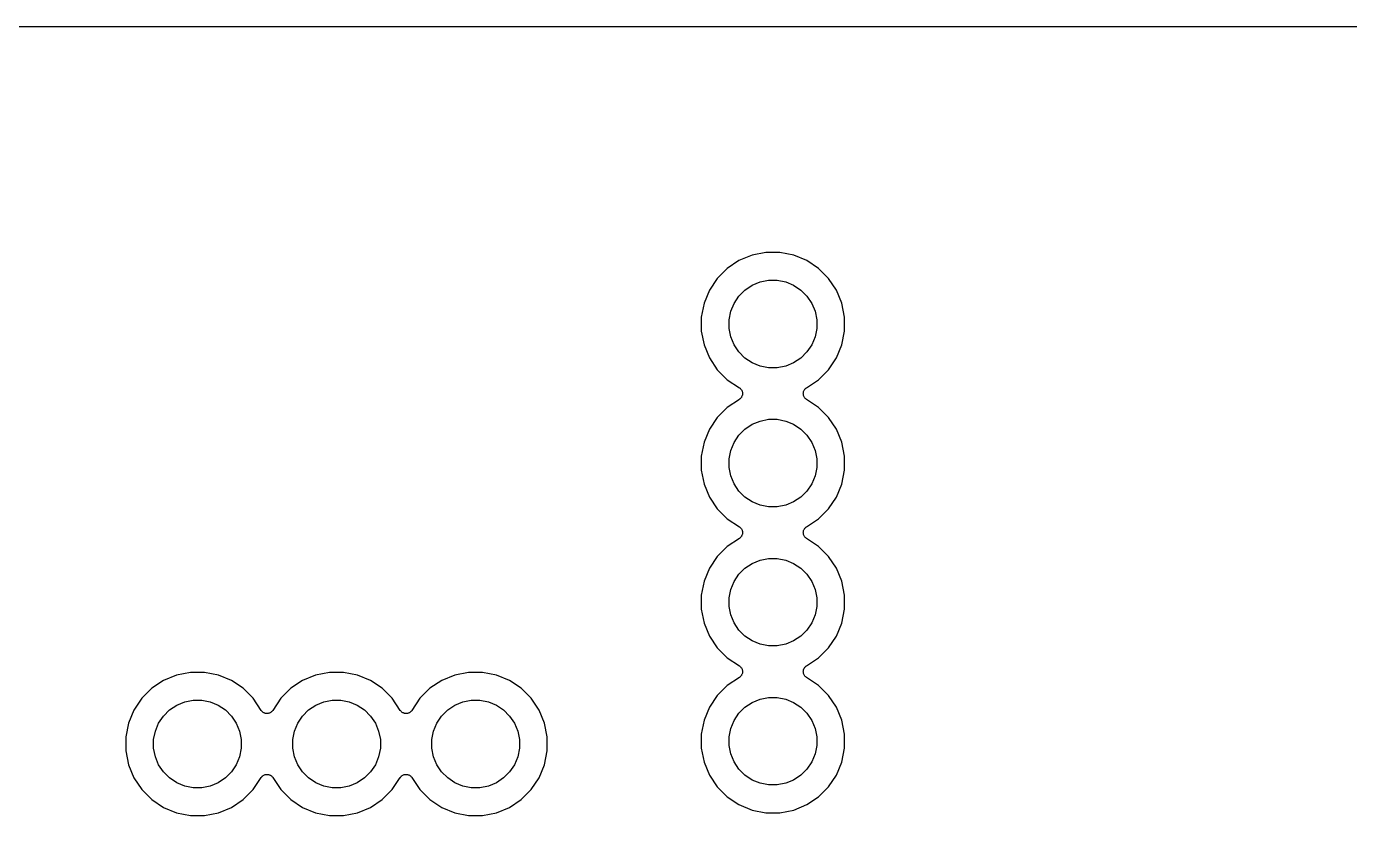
# Model space of a CAD drawing. Extents: x 35.5 to 134.5, y -94.5 to -35.5.
# Drawn here: x 71.04 to 95.2, y -49.95 to -35.53 of the extents above; entities that cross this region are included whole.
import ezdxf

# ---------------------------------------------------------------- set-up
doc = ezdxf.new("R2010")
doc.units = 0
doc.layers.add('BLACK', color=7, linetype='CONTINUOUS')

msp = doc.modelspace()

# ---------------------------------------------------------------- linework, layer by layer
at = {"layer": 'BLACK', "linetype": 'CONTINUOUS'}
for p, q in [((40.0242, -35.533), (129.971, -35.533)), ((84.0504, -39.8109), (83.8362, -39.954)), ((84.2885, -39.7123), (84.0504, -39.8109)), ((84.5412, -39.662), (84.2885, -39.7123)), ((84.7988, -39.662), (84.5412, -39.662)), ((85.0515, -39.7123), (84.7988, -39.662)), ((85.2896, -39.8109), (85.0515, -39.7123)), ((85.5038, -39.954), (85.2896, -39.8109)), ((83.8362, -39.954), (83.654, -40.1362)), ((85.686, -40.1362), (85.5038, -39.954)), ((83.5109, -40.3504), (83.4123, -40.5885)), ((83.654, -40.1362), (83.5109, -40.3504)), ((84.0486, -40.46), (84.16, -40.3486)), ((84.16, -40.3486), (84.2911, -40.261)), ((84.2911, -40.261), (84.4366, -40.2007)), ((84.4366, -40.2007), (84.5912, -40.17)), ((84.5912, -40.17), (84.7488, -40.17)), ((84.7488, -40.17), (84.9034, -40.2007)), ((84.9034, -40.2007), (85.0489, -40.261)), ((85.0489, -40.261), (85.18, -40.3486)), ((85.18, -40.3486), (85.2914, -40.46)), ((85.8291, -40.3504), (85.686, -40.1362)), ((85.9277, -40.5885), (85.8291, -40.3504)), ((83.4123, -40.5885), (83.362, -40.8412)), ((83.9007, -40.7366), (83.961, -40.5911)), ((83.961, -40.5911), (84.0486, -40.46)), ((85.2914, -40.46), (85.379, -40.5911)), ((85.379, -40.5911), (85.4393, -40.7366)), ((85.978, -40.8412), (85.9277, -40.5885)), ((83.87, -40.8912), (83.9007, -40.7366)), ((85.4393, -40.7366), (85.47, -40.8912)), ((83.362, -40.8412), (83.362, -41.0988)), ((83.87, -41.0488), (83.87, -40.8912)), ((83.9007, -41.2034), (83.87, -41.0488)), ((85.47, -41.0488), (85.4393, -41.2034)), ((85.47, -40.8912), (85.47, -41.0488)), ((85.978, -41.0988), (85.978, -40.8412)), ((83.362, -41.0988), (83.4123, -41.3515)), ((83.961, -41.3489), (83.9007, -41.2034)), ((85.4393, -41.2034), (85.379, -41.3489)), ((85.9277, -41.3515), (85.978, -41.0988)), ((83.4123, -41.3515), (83.5109, -41.5896)), ((84.0486, -41.48), (83.961, -41.3489)), ((84.16, -41.5914), (84.0486, -41.48)), ((85.2914, -41.48), (85.18, -41.5914)), ((85.379, -41.3489), (85.2914, -41.48)), ((85.8291, -41.5896), (85.9277, -41.3515)), ((83.5109, -41.5896), (83.654, -41.8038)), ((83.654, -41.8038), (83.8362, -41.986)), ((84.2911, -41.679), (84.16, -41.5914)), ((84.4366, -41.7393), (84.2911, -41.679)), ((84.5912, -41.77), (84.4366, -41.7393)), ((84.7488, -41.77), (84.5912, -41.77)), ((84.9034, -41.7393), (84.7488, -41.77)), ((85.0489, -41.679), (84.9034, -41.7393)), ((85.18, -41.5914), (85.0489, -41.679)), ((85.5038, -41.986), (85.686, -41.8038)), ((85.686, -41.8038), (85.8291, -41.5896)), ((83.8362, -41.986), (84.0583, -42.1344)), ((85.2817, -42.1344), (85.5038, -41.986)), ((84.0583, -42.1344), (84.0592, -42.135)), ((84.0592, -42.135), (84.0592, -42.135)), ((84.0592, -42.135), (84.0593, -42.135)), ((84.0593, -42.135), (84.0598, -42.1354)), ((84.0598, -42.1354), (84.0691, -42.1433)), ((84.0691, -42.1433), (84.0783, -42.1509)), ((84.0783, -42.1509), (84.0785, -42.1512)), ((84.0785, -42.1512), (84.0787, -42.1514)), ((84.0787, -42.1514), (84.0863, -42.1609)), ((84.0863, -42.1609), (84.0938, -42.1702)), ((84.0938, -42.1702), (84.094, -42.1705)), ((84.094, -42.1705), (84.0942, -42.1707)), ((84.0942, -42.1707), (84.0998, -42.1814)), ((84.0998, -42.1814), (84.1054, -42.1921)), ((84.1085, -42.2773), (84.105, -42.2889)), ((84.1054, -42.1921), (84.1055, -42.1924)), ((84.1055, -42.1924), (84.1056, -42.1927)), ((84.1056, -42.1927), (84.109, -42.2042)), ((84.1121, -42.2659), (84.1085, -42.2773)), ((84.109, -42.2042), (84.1124, -42.2159)), ((84.1122, -42.2652), (84.1121, -42.2655)), ((84.1121, -42.2655), (84.1121, -42.2659)), ((84.1135, -42.2532), (84.1122, -42.2652)), ((84.1124, -42.2159), (84.1125, -42.2162)), ((84.1125, -42.2162), (84.1126, -42.2165)), ((84.1126, -42.2165), (84.1136, -42.2285)), ((84.1148, -42.2412), (84.1135, -42.2532)), ((84.1136, -42.2285), (84.1148, -42.2406)), ((84.1148, -42.2406), (84.1147, -42.2409)), ((84.1147, -42.2409), (84.1148, -42.2412)), ((85.2252, -42.2388), (85.2265, -42.2269)), ((85.2253, -42.2391), (85.2252, -42.2388)), ((85.2252, -42.2394), (85.2253, -42.2391)), ((85.2264, -42.2515), (85.2252, -42.2394)), ((85.2274, -42.2635), (85.2264, -42.2515)), ((85.2265, -42.2269), (85.2278, -42.2148)), ((85.2275, -42.2638), (85.2274, -42.2635)), ((85.2276, -42.2641), (85.2275, -42.2638)), ((85.231, -42.2758), (85.2276, -42.2641)), ((85.2278, -42.2148), (85.2279, -42.2145)), ((85.2279, -42.2141), (85.2315, -42.2027)), ((85.2279, -42.2145), (85.2279, -42.2141)), ((85.2344, -42.2873), (85.231, -42.2758)), ((85.2315, -42.2027), (85.235, -42.1911)), ((85.2345, -42.2876), (85.2344, -42.2873)), ((85.2346, -42.2879), (85.2345, -42.2876)), ((85.235, -42.1911), (85.2352, -42.1908)), ((85.2352, -42.1908), (85.2353, -42.1905)), ((85.2353, -42.1905), (85.2411, -42.1798)), ((85.2411, -42.1798), (85.2468, -42.1693)), ((85.2468, -42.1693), (85.247, -42.169)), ((85.247, -42.169), (85.2471, -42.1687)), ((85.2471, -42.1687), (85.2548, -42.1594)), ((85.2548, -42.1594), (85.2625, -42.1501)), ((85.2625, -42.1501), (85.2628, -42.1499)), ((85.2628, -42.1499), (85.263, -42.1497)), ((85.263, -42.1497), (85.2723, -42.1421)), ((85.2723, -42.1421), (85.2817, -42.1344)), ((83.8362, -42.494), (83.654, -42.6762)), ((84.0583, -42.3456), (83.8362, -42.494)), ((84.0675, -42.3381), (84.0583, -42.3456)), ((84.077, -42.3303), (84.0675, -42.3381)), ((84.0772, -42.3301), (84.077, -42.3303)), ((84.0775, -42.3299), (84.0772, -42.3301)), ((84.085, -42.3208), (84.0775, -42.3299)), ((84.0929, -42.3113), (84.085, -42.3208)), ((84.093, -42.311), (84.0929, -42.3113)), ((84.0932, -42.3107), (84.093, -42.311)), ((84.0989, -42.3002), (84.0932, -42.3107)), ((84.1047, -42.2895), (84.0989, -42.3002)), ((84.1048, -42.2892), (84.1047, -42.2895)), ((84.105, -42.2889), (84.1048, -42.2892)), ((85.2402, -42.2986), (85.2346, -42.2879)), ((85.2458, -42.3093), (85.2402, -42.2986)), ((85.246, -42.3095), (85.2458, -42.3093)), ((85.2462, -42.3098), (85.246, -42.3095)), ((85.2536, -42.3191), (85.2462, -42.3098)), ((85.2613, -42.3286), (85.2536, -42.3191)), ((85.2615, -42.3288), (85.2613, -42.3286)), ((85.2617, -42.3291), (85.2615, -42.3288)), ((85.2708, -42.3367), (85.2617, -42.3291)), ((85.2802, -42.3446), (85.2708, -42.3367)), ((85.2807, -42.345), (85.2802, -42.3446)), ((85.2808, -42.345), (85.2807, -42.345)), ((85.2817, -42.3456), (85.2808, -42.345)), ((85.2808, -42.345), (85.2808, -42.345)), ((85.5038, -42.494), (85.2817, -42.3456)), ((85.686, -42.6762), (85.5038, -42.494)), ((83.654, -42.6762), (83.5109, -42.8904)), ((84.2911, -42.801), (84.4366, -42.7407)), ((84.4366, -42.7407), (84.5912, -42.71)), ((84.5912, -42.71), (84.7488, -42.71)), ((84.7488, -42.71), (84.9034, -42.7407)), ((84.9034, -42.7407), (85.0489, -42.801)), ((85.8291, -42.8904), (85.686, -42.6762)), ((83.5109, -42.8904), (83.4123, -43.1285)), ((83.961, -43.1311), (84.0486, -43)), ((84.0486, -43), (84.16, -42.8886)), ((84.16, -42.8886), (84.2911, -42.801)), ((85.0489, -42.801), (85.18, -42.8886)), ((85.18, -42.8886), (85.2914, -43)), ((85.2914, -43), (85.379, -43.1311)), ((85.9277, -43.1285), (85.8291, -42.8904)), ((83.4123, -43.1285), (83.362, -43.3812)), ((83.9007, -43.2766), (83.961, -43.1311)), ((85.379, -43.1311), (85.4393, -43.2766)), ((85.978, -43.3812), (85.9277, -43.1285)), ((83.362, -43.3812), (83.362, -43.6388)), ((83.87, -43.4312), (83.9007, -43.2766)), ((83.87, -43.5888), (83.87, -43.4312)), ((85.4393, -43.2766), (85.47, -43.4312)), ((85.47, -43.4312), (85.47, -43.5888)), ((85.978, -43.6388), (85.978, -43.3812)), ((83.362, -43.6388), (83.4123, -43.8915)), ((83.9007, -43.7434), (83.87, -43.5888)), ((85.47, -43.5888), (85.4393, -43.7434)), ((85.9277, -43.8915), (85.978, -43.6388)), ((83.4123, -43.8915), (83.5109, -44.1296)), ((83.961, -43.8889), (83.9007, -43.7434)), ((84.0486, -44.02), (83.961, -43.8889)), ((85.379, -43.8889), (85.2914, -44.02)), ((85.4393, -43.7434), (85.379, -43.8889)), ((85.8291, -44.1296), (85.9277, -43.8915)), ((83.5109, -44.1296), (83.654, -44.3438)), ((84.16, -44.1314), (84.0486, -44.02)), ((84.2911, -44.219), (84.16, -44.1314)), ((84.4366, -44.2793), (84.2911, -44.219)), ((85.0489, -44.219), (84.9034, -44.2793)), ((85.18, -44.1314), (85.0489, -44.219)), ((85.2914, -44.02), (85.18, -44.1314)), ((85.686, -44.3438), (85.8291, -44.1296)), ((83.654, -44.3438), (83.8362, -44.526)), ((84.5912, -44.31), (84.4366, -44.2793)), ((84.7488, -44.31), (84.5912, -44.31)), ((84.9034, -44.2793), (84.7488, -44.31)), ((85.5038, -44.526), (85.686, -44.3438)), ((83.8362, -44.526), (84.0583, -44.6744)), ((84.0583, -44.6744), (84.0592, -44.675)), ((84.0592, -44.675), (84.0592, -44.675)), ((84.0592, -44.675), (84.0593, -44.675)), ((84.0593, -44.675), (84.0598, -44.6754)), ((84.0598, -44.6754), (84.0691, -44.6833)), ((84.0691, -44.6833), (84.0783, -44.6909)), ((84.0783, -44.6909), (84.0785, -44.6912)), ((84.0785, -44.6912), (84.0787, -44.6914)), ((84.0787, -44.6914), (84.0863, -44.7009)), ((84.0863, -44.7009), (84.0938, -44.7102)), ((85.2471, -44.7087), (85.2548, -44.6994)), ((85.2548, -44.6994), (85.2625, -44.6901)), ((85.2625, -44.6901), (85.2628, -44.6899)), ((85.2628, -44.6899), (85.263, -44.6897)), ((85.263, -44.6897), (85.2723, -44.6821)), ((85.2723, -44.6821), (85.2817, -44.6744)), ((85.2817, -44.6744), (85.5038, -44.526)), ((84.0583, -44.8856), (83.8362, -45.034)), ((84.0675, -44.8781), (84.0583, -44.8856)), ((84.077, -44.8703), (84.0675, -44.8781)), ((84.0772, -44.8701), (84.077, -44.8703)), ((84.0775, -44.8699), (84.0772, -44.8701)), ((84.085, -44.8608), (84.0775, -44.8699)), ((84.0929, -44.8513), (84.085, -44.8608)), ((84.093, -44.851), (84.0929, -44.8513)), ((84.0932, -44.8507), (84.093, -44.851)), ((84.0989, -44.8402), (84.0932, -44.8507)), ((84.0938, -44.7102), (84.094, -44.7105)), ((84.094, -44.7105), (84.0942, -44.7107)), ((84.0942, -44.7107), (84.0998, -44.7214)), ((84.1047, -44.8295), (84.0989, -44.8402)), ((84.0998, -44.7214), (84.1054, -44.7321)), ((84.1048, -44.8292), (84.1047, -44.8295)), ((84.105, -44.8289), (84.1048, -44.8292)), ((84.1085, -44.8173), (84.105, -44.8289)), ((84.1054, -44.7321), (84.1055, -44.7324)), ((84.1055, -44.7324), (84.1056, -44.7327)), ((84.1056, -44.7327), (84.109, -44.7442)), ((84.1121, -44.8059), (84.1085, -44.8173)), ((84.109, -44.7442), (84.1124, -44.7559)), ((84.1122, -44.8052), (84.1121, -44.8055)), ((84.1121, -44.8055), (84.1121, -44.8059)), ((84.1135, -44.7932), (84.1122, -44.8052)), ((84.1124, -44.7559), (84.1125, -44.7562)), ((84.1125, -44.7562), (84.1126, -44.7565)), ((84.1126, -44.7565), (84.1136, -44.7685)), ((84.1148, -44.7812), (84.1135, -44.7932)), ((84.1136, -44.7685), (84.1148, -44.7806)), ((84.1148, -44.7806), (84.1147, -44.7809)), ((84.1147, -44.7809), (84.1148, -44.7812)), ((85.2252, -44.7788), (85.2265, -44.7669)), ((85.2253, -44.7791), (85.2252, -44.7788)), ((85.2252, -44.7794), (85.2253, -44.7791)), ((85.2264, -44.7915), (85.2252, -44.7794)), ((85.2274, -44.8035), (85.2264, -44.7915)), ((85.2265, -44.7669), (85.2278, -44.7548)), ((85.2275, -44.8038), (85.2274, -44.8035)), ((85.2276, -44.8041), (85.2275, -44.8038)), ((85.231, -44.8158), (85.2276, -44.8041)), ((85.2278, -44.7548), (85.2279, -44.7545)), ((85.2279, -44.7541), (85.2315, -44.7427)), ((85.2279, -44.7545), (85.2279, -44.7541)), ((85.2344, -44.8273), (85.231, -44.8158)), ((85.2315, -44.7427), (85.235, -44.7311)), ((85.2345, -44.8276), (85.2344, -44.8273)), ((85.2346, -44.8279), (85.2345, -44.8276)), ((85.2402, -44.8386), (85.2346, -44.8279)), ((85.235, -44.7311), (85.2352, -44.7308)), ((85.2352, -44.7308), (85.2353, -44.7305)), ((85.2353, -44.7305), (85.2411, -44.7199)), ((85.2458, -44.8493), (85.2402, -44.8386)), ((85.2411, -44.7199), (85.2468, -44.7093)), ((85.246, -44.8495), (85.2458, -44.8493)), ((85.2462, -44.8498), (85.246, -44.8495)), ((85.2536, -44.8591), (85.2462, -44.8498)), ((85.2468, -44.7093), (85.247, -44.709)), ((85.247, -44.709), (85.2471, -44.7087)), ((85.2613, -44.8686), (85.2536, -44.8591)), ((85.2615, -44.8688), (85.2613, -44.8686)), ((85.2617, -44.8691), (85.2615, -44.8688)), ((85.2708, -44.8767), (85.2617, -44.8691)), ((85.2802, -44.8846), (85.2708, -44.8767)), ((85.2807, -44.885), (85.2802, -44.8846)), ((85.2808, -44.885), (85.2807, -44.885)), ((85.2817, -44.8856), (85.2808, -44.885)), ((85.2808, -44.885), (85.2808, -44.885)), ((85.5038, -45.034), (85.2817, -44.8856)), ((83.8362, -45.034), (83.654, -45.2162)), ((85.686, -45.2162), (85.5038, -45.034)), ((83.654, -45.2162), (83.5109, -45.4304)), ((84.0486, -45.54), (84.16, -45.4286)), ((84.16, -45.4286), (84.2911, -45.341)), ((84.2911, -45.341), (84.4366, -45.2807)), ((84.4366, -45.2807), (84.5912, -45.25)), ((84.5912, -45.25), (84.7488, -45.25)), ((84.7488, -45.25), (84.9034, -45.2807)), ((84.9034, -45.2807), (85.0489, -45.341)), ((85.0489, -45.341), (85.18, -45.4286)), ((85.18, -45.4286), (85.2914, -45.54)), ((85.8291, -45.4304), (85.686, -45.2162)), ((83.4123, -45.6685), (83.362, -45.9212)), ((83.5109, -45.4304), (83.4123, -45.6685)), ((83.961, -45.6711), (84.0486, -45.54)), ((85.2914, -45.54), (85.379, -45.6711)), ((85.9277, -45.6685), (85.8291, -45.4304)), ((85.978, -45.9212), (85.9277, -45.6685)), ((83.87, -45.9712), (83.9007, -45.8166)), ((83.9007, -45.8166), (83.961, -45.6711)), ((85.379, -45.6711), (85.4393, -45.8166)), ((85.4393, -45.8166), (85.47, -45.9712)), ((83.362, -45.9212), (83.362, -46.1788)), ((83.87, -46.1288), (83.87, -45.9712)), ((83.9007, -46.2834), (83.87, -46.1288)), ((85.47, -46.1288), (85.4393, -46.2834)), ((85.47, -45.9712), (85.47, -46.1288)), ((85.978, -46.1788), (85.978, -45.9212)), ((83.362, -46.1788), (83.4123, -46.4315)), ((83.961, -46.4289), (83.9007, -46.2834)), ((85.4393, -46.2834), (85.379, -46.4289)), ((85.9277, -46.4315), (85.978, -46.1788)), ((83.4123, -46.4315), (83.5109, -46.6696)), ((84.0486, -46.56), (83.961, -46.4289)), ((84.16, -46.6714), (84.0486, -46.56)), ((85.2914, -46.56), (85.18, -46.6714)), ((85.379, -46.4289), (85.2914, -46.56)), ((85.8291, -46.6696), (85.9277, -46.4315)), ((83.5109, -46.6696), (83.654, -46.8838)), ((84.2911, -46.759), (84.16, -46.6714)), ((84.4366, -46.8193), (84.2911, -46.759)), ((84.5912, -46.85), (84.4366, -46.8193)), ((84.7488, -46.85), (84.5912, -46.85)), ((84.9034, -46.8193), (84.7488, -46.85)), ((85.0489, -46.759), (84.9034, -46.8193)), ((85.18, -46.6714), (85.0489, -46.759)), ((85.686, -46.8838), (85.8291, -46.6696)), ((83.654, -46.8838), (83.8362, -47.066)), ((83.8362, -47.066), (84.0583, -47.2144)), ((85.2817, -47.2144), (85.5038, -47.066)), ((85.5038, -47.066), (85.686, -46.8838)), ((74.0312, -47.332), (73.7785, -47.3823)), ((74.2888, -47.332), (74.0312, -47.332)), ((74.5415, -47.3823), (74.2888, -47.332)), ((76.5712, -47.332), (76.3185, -47.3823)), ((76.8288, -47.332), (76.5712, -47.332)), ((77.0815, -47.3823), (76.8288, -47.332)), ((79.1112, -47.332), (78.8585, -47.3823)), ((79.3688, -47.332), (79.1112, -47.332)), ((79.6215, -47.3823), (79.3688, -47.332)), ((84.0583, -47.2144), (84.0592, -47.215)), ((84.0592, -47.215), (84.0592, -47.215)), ((84.0592, -47.215), (84.0593, -47.215)), ((84.0593, -47.215), (84.0598, -47.2154)), ((84.0598, -47.2154), (84.0691, -47.2233)), ((84.0691, -47.2233), (84.0783, -47.2309)), ((84.0783, -47.2309), (84.0785, -47.2312)), ((84.0785, -47.2312), (84.0787, -47.2314)), ((84.0787, -47.2314), (84.0863, -47.2409)), ((84.0863, -47.2409), (84.0938, -47.2502)), ((84.0938, -47.2502), (84.094, -47.2505)), ((84.094, -47.2505), (84.0942, -47.2507)), ((84.0942, -47.2507), (84.0998, -47.2614)), ((84.0998, -47.2614), (84.1054, -47.2721)), ((84.1085, -47.3573), (84.105, -47.3689)), ((84.1054, -47.2721), (84.1055, -47.2724)), ((84.1055, -47.2724), (84.1056, -47.2727)), ((84.1056, -47.2727), (84.109, -47.2842)), ((84.1121, -47.3459), (84.1085, -47.3573)), ((84.109, -47.2842), (84.1124, -47.2959)), ((84.1122, -47.3452), (84.1121, -47.3455)), ((84.1121, -47.3455), (84.1121, -47.3459)), ((84.1135, -47.3332), (84.1122, -47.3452)), ((84.1124, -47.2959), (84.1125, -47.2962)), ((84.1125, -47.2962), (84.1126, -47.2965)), ((84.1126, -47.2965), (84.1136, -47.3085)), ((84.1148, -47.3212), (84.1135, -47.3332)), ((84.1136, -47.3085), (84.1148, -47.3206)), ((84.1148, -47.3206), (84.1147, -47.3209)), ((84.1147, -47.3209), (84.1148, -47.3212)), ((85.2252, -47.3188), (85.2265, -47.3069)), ((85.2253, -47.3191), (85.2252, -47.3188)), ((85.2252, -47.3194), (85.2253, -47.3191)), ((85.2264, -47.3315), (85.2252, -47.3194)), ((85.2274, -47.3435), (85.2264, -47.3315)), ((85.2265, -47.3069), (85.2278, -47.2948)), ((85.2275, -47.3438), (85.2274, -47.3435)), ((85.2276, -47.3441), (85.2275, -47.3438)), ((85.231, -47.3558), (85.2276, -47.3441)), ((85.2278, -47.2948), (85.2279, -47.2945)), ((85.2279, -47.2941), (85.2315, -47.2827)), ((85.2279, -47.2945), (85.2279, -47.2941)), ((85.2344, -47.3673), (85.231, -47.3558)), ((85.2315, -47.2827), (85.235, -47.2711)), ((85.235, -47.2711), (85.2352, -47.2708)), ((85.2352, -47.2708), (85.2353, -47.2705)), ((85.2353, -47.2705), (85.2411, -47.2599)), ((85.2411, -47.2599), (85.2468, -47.2493)), ((85.2468, -47.2493), (85.247, -47.249)), ((85.247, -47.249), (85.2471, -47.2487)), ((85.2471, -47.2487), (85.2548, -47.2394)), ((85.2548, -47.2394), (85.2625, -47.2301)), ((85.2625, -47.2301), (85.2628, -47.2299)), ((85.2628, -47.2299), (85.263, -47.2297)), ((85.263, -47.2297), (85.2723, -47.2221)), ((85.2723, -47.2221), (85.2817, -47.2144)), ((73.5404, -47.4809), (73.3262, -47.624)), ((73.7785, -47.3823), (73.5404, -47.4809)), ((74.7796, -47.4809), (74.5415, -47.3823)), ((74.9938, -47.624), (74.7796, -47.4809)), ((76.0804, -47.4809), (75.8662, -47.624)), ((76.3185, -47.3823), (76.0804, -47.4809)), ((77.3196, -47.4809), (77.0815, -47.3823)), ((77.5338, -47.624), (77.3196, -47.4809)), ((78.6204, -47.4809), (78.4062, -47.624)), ((78.8585, -47.3823), (78.6204, -47.4809)), ((79.8596, -47.4809), (79.6215, -47.3823)), ((80.0738, -47.624), (79.8596, -47.4809)), ((83.8362, -47.574), (83.654, -47.7562)), ((84.0583, -47.4256), (83.8362, -47.574)), ((84.0675, -47.4181), (84.0583, -47.4256)), ((84.077, -47.4104), (84.0675, -47.4181)), ((84.0772, -47.4101), (84.077, -47.4104)), ((84.0775, -47.4099), (84.0772, -47.4101)), ((84.085, -47.4008), (84.0775, -47.4099)), ((84.0929, -47.3913), (84.085, -47.4008)), ((84.093, -47.391), (84.0929, -47.3913)), ((84.0932, -47.3907), (84.093, -47.391)), ((84.0989, -47.3802), (84.0932, -47.3907)), ((84.1047, -47.3695), (84.0989, -47.3802)), ((84.1048, -47.3692), (84.1047, -47.3695)), ((84.105, -47.3689), (84.1048, -47.3692)), ((85.2345, -47.3676), (85.2344, -47.3673)), ((85.2346, -47.3679), (85.2345, -47.3676)), ((85.2402, -47.3786), (85.2346, -47.3679)), ((85.2458, -47.3893), (85.2402, -47.3786)), ((85.246, -47.3895), (85.2458, -47.3893)), ((85.2462, -47.3898), (85.246, -47.3895)), ((85.2536, -47.3991), (85.2462, -47.3898)), ((85.2613, -47.4086), (85.2536, -47.3991)), ((85.2615, -47.4088), (85.2613, -47.4086)), ((85.2617, -47.4091), (85.2615, -47.4088)), ((85.2708, -47.4167), (85.2617, -47.4091)), ((85.2802, -47.4246), (85.2708, -47.4167)), ((85.2807, -47.425), (85.2802, -47.4246)), ((85.2808, -47.425), (85.2807, -47.425)), ((85.2817, -47.4256), (85.2808, -47.425)), ((85.2808, -47.425), (85.2808, -47.425)), ((85.5038, -47.574), (85.2817, -47.4256)), ((85.686, -47.7562), (85.5038, -47.574)), ((73.144, -47.8062), (73.0009, -48.0204)), ((73.3262, -47.624), (73.144, -47.8062)), ((73.9266, -47.8707), (74.0812, -47.84)), ((74.0812, -47.84), (74.2388, -47.84)), ((74.2388, -47.84), (74.3934, -47.8707)), ((75.176, -47.8062), (74.9938, -47.624)), ((75.3244, -48.0283), (75.176, -47.8062)), ((75.684, -47.8062), (75.5356, -48.0283)), ((75.8662, -47.624), (75.684, -47.8062)), ((76.4666, -47.8707), (76.6212, -47.84)), ((76.6212, -47.84), (76.7788, -47.84)), ((76.7788, -47.84), (76.9334, -47.8707)), ((77.716, -47.8062), (77.5338, -47.624)), ((77.8644, -48.0283), (77.716, -47.8062)), ((78.224, -47.8062), (78.0756, -48.0283)), ((78.4062, -47.624), (78.224, -47.8062)), ((79.0066, -47.8707), (79.1612, -47.84)), ((79.1612, -47.84), (79.3188, -47.84)), ((79.3188, -47.84), (79.4734, -47.8707)), ((80.256, -47.8062), (80.0738, -47.624)), ((80.3991, -48.0204), (80.256, -47.8062)), ((83.654, -47.7562), (83.5109, -47.9704)), ((84.2911, -47.881), (84.4366, -47.8207)), ((84.4366, -47.8207), (84.5912, -47.79)), ((84.5912, -47.79), (84.7488, -47.79)), ((84.7488, -47.79), (84.9034, -47.8207)), ((84.9034, -47.8207), (85.0489, -47.881)), ((85.8291, -47.9704), (85.686, -47.7562)), ((73.0009, -48.0204), (72.9023, -48.2585)), ((73.5386, -48.13), (73.65, -48.0186)), ((73.65, -48.0186), (73.7811, -47.931)), ((73.7811, -47.931), (73.9266, -47.8707)), ((74.3934, -47.8707), (74.5389, -47.931)), ((74.5389, -47.931), (74.67, -48.0186)), ((74.67, -48.0186), (74.7814, -48.13)), ((75.3321, -48.0376), (75.3244, -48.0283)), ((75.3397, -48.047), (75.3321, -48.0376)), ((75.3399, -48.0472), (75.3397, -48.047)), ((75.3401, -48.0475), (75.3399, -48.0472)), ((75.3494, -48.0551), (75.3401, -48.0475)), ((75.3587, -48.0629), (75.3494, -48.0551)), ((75.359, -48.063), (75.3587, -48.0629)), ((75.3593, -48.0632), (75.359, -48.063)), ((75.3699, -48.0689), (75.3593, -48.0632)), ((75.3805, -48.0747), (75.3699, -48.0689)), ((75.3808, -48.0748), (75.3805, -48.0747)), ((75.3811, -48.075), (75.3808, -48.0748)), ((75.3927, -48.0785), (75.3811, -48.075)), ((75.4041, -48.0821), (75.3927, -48.0785)), ((75.4045, -48.0821), (75.4041, -48.0821)), ((75.4048, -48.0822), (75.4045, -48.0821)), ((75.4169, -48.0835), (75.4048, -48.0822)), ((75.4288, -48.0848), (75.4169, -48.0835)), ((75.4291, -48.0847), (75.4288, -48.0848)), ((75.4294, -48.0848), (75.4291, -48.0847)), ((75.4415, -48.0836), (75.4294, -48.0848)), ((75.4535, -48.0826), (75.4415, -48.0836)), ((75.4538, -48.0825), (75.4535, -48.0826)), ((75.4541, -48.0824), (75.4538, -48.0825)), ((75.4659, -48.079), (75.4541, -48.0824)), ((75.4773, -48.0756), (75.4659, -48.079)), ((75.4776, -48.0755), (75.4773, -48.0756)), ((75.4779, -48.0754), (75.4776, -48.0755)), ((75.4886, -48.0697), (75.4779, -48.0754)), ((75.4993, -48.0642), (75.4886, -48.0697)), ((75.4995, -48.064), (75.4993, -48.0642)), ((75.4998, -48.0638), (75.4995, -48.064)), ((75.5091, -48.0563), (75.4998, -48.0638)), ((75.5186, -48.0487), (75.5091, -48.0563)), ((75.5188, -48.0485), (75.5186, -48.0487)), ((75.5191, -48.0483), (75.5188, -48.0485)), ((75.5267, -48.0392), (75.5191, -48.0483)), ((75.5346, -48.0298), (75.5267, -48.0392)), ((75.535, -48.0293), (75.5346, -48.0298)), ((75.5356, -48.0283), (75.535, -48.0292)), ((75.535, -48.0292), (75.535, -48.0292)), ((75.535, -48.0292), (75.535, -48.0293)), ((76.0786, -48.13), (76.19, -48.0186)), ((76.19, -48.0186), (76.3211, -47.931)), ((76.3211, -47.931), (76.4666, -47.8707)), ((76.9334, -47.8707), (77.0789, -47.931)), ((77.0789, -47.931), (77.21, -48.0186)), ((77.21, -48.0186), (77.3214, -48.13)), ((77.8721, -48.0376), (77.8644, -48.0283)), ((77.8797, -48.047), (77.8721, -48.0376)), ((77.8799, -48.0472), (77.8797, -48.047)), ((77.8801, -48.0475), (77.8799, -48.0472)), ((77.8894, -48.0551), (77.8801, -48.0475)), ((77.8987, -48.0629), (77.8894, -48.0551)), ((77.899, -48.063), (77.8987, -48.0629)), ((77.8993, -48.0632), (77.899, -48.063)), ((77.9099, -48.0689), (77.8993, -48.0632)), ((77.9205, -48.0747), (77.9099, -48.0689)), ((77.9208, -48.0748), (77.9205, -48.0747)), ((77.9211, -48.075), (77.9208, -48.0748)), ((77.9327, -48.0785), (77.9211, -48.075)), ((77.9441, -48.0821), (77.9327, -48.0785)), ((77.9445, -48.0821), (77.9441, -48.0821)), ((77.9448, -48.0822), (77.9445, -48.0821)), ((77.9569, -48.0835), (77.9448, -48.0822)), ((77.9688, -48.0848), (77.9569, -48.0835)), ((77.9691, -48.0847), (77.9688, -48.0848)), ((77.9694, -48.0848), (77.9691, -48.0847)), ((77.9815, -48.0836), (77.9694, -48.0848)), ((77.9935, -48.0826), (77.9815, -48.0836)), ((77.9938, -48.0825), (77.9935, -48.0826)), ((77.9941, -48.0824), (77.9938, -48.0825)), ((78.0059, -48.079), (77.9941, -48.0824)), ((78.0173, -48.0756), (78.0059, -48.079)), ((78.0176, -48.0755), (78.0173, -48.0756)), ((78.0179, -48.0754), (78.0176, -48.0755)), ((78.0286, -48.0697), (78.0179, -48.0754)), ((78.0393, -48.0642), (78.0286, -48.0697)), ((78.0395, -48.064), (78.0393, -48.0642)), ((78.0398, -48.0638), (78.0395, -48.064)), ((78.0491, -48.0563), (78.0398, -48.0638)), ((78.0586, -48.0487), (78.0491, -48.0563)), ((78.0588, -48.0485), (78.0586, -48.0487)), ((78.0591, -48.0483), (78.0588, -48.0485)), ((78.0667, -48.0392), (78.0591, -48.0483)), ((78.0746, -48.0298), (78.0667, -48.0392)), ((78.075, -48.0293), (78.0746, -48.0298)), ((78.0756, -48.0283), (78.075, -48.0292)), ((78.075, -48.0292), (78.075, -48.0292)), ((78.075, -48.0292), (78.075, -48.0293)), ((78.6186, -48.13), (78.73, -48.0186)), ((78.73, -48.0186), (78.8611, -47.931)), ((78.8611, -47.931), (79.0066, -47.8707)), ((79.4734, -47.8707), (79.6189, -47.931)), ((79.6189, -47.931), (79.75, -48.0186)), ((79.75, -48.0186), (79.8614, -48.13)), ((80.4977, -48.2585), (80.3991, -48.0204)), ((83.5109, -47.9704), (83.4123, -48.2085)), ((83.961, -48.2111), (84.0486, -48.08)), ((84.0486, -48.08), (84.16, -47.9686)), ((84.16, -47.9686), (84.2911, -47.881)), ((85.0489, -47.881), (85.18, -47.9686)), ((85.18, -47.9686), (85.2914, -48.08)), ((85.2914, -48.08), (85.379, -48.2111)), ((85.9277, -48.2085), (85.8291, -47.9704)), ((72.9023, -48.2585), (72.852, -48.5112)), ((73.3907, -48.4066), (73.451, -48.2611)), ((73.451, -48.2611), (73.5386, -48.13)), ((74.7814, -48.13), (74.869, -48.2611)), ((74.869, -48.2611), (74.9293, -48.4066)), ((75.9307, -48.4066), (75.991, -48.2611)), ((75.991, -48.2611), (76.0786, -48.13)), ((77.3214, -48.13), (77.409, -48.2611)), ((77.409, -48.2611), (77.4693, -48.4066)), ((78.4707, -48.4066), (78.531, -48.2611)), ((78.531, -48.2611), (78.6186, -48.13)), ((79.8614, -48.13), (79.949, -48.2611)), ((79.949, -48.2611), (80.0093, -48.4066)), ((80.548, -48.5112), (80.4977, -48.2585)), ((83.4123, -48.2085), (83.362, -48.4612)), ((83.9007, -48.3566), (83.961, -48.2111)), ((85.379, -48.2111), (85.4393, -48.3566)), ((85.978, -48.4612), (85.9277, -48.2085)), ((72.852, -48.5112), (72.852, -48.7688)), ((73.36, -48.5612), (73.3907, -48.4066)), ((73.36, -48.7188), (73.36, -48.5612)), ((74.9293, -48.4066), (74.96, -48.5612)), ((74.96, -48.5612), (74.96, -48.7188)), ((75.9, -48.5612), (75.9307, -48.4066)), ((75.9, -48.7188), (75.9, -48.5612)), ((77.4693, -48.4066), (77.5, -48.5612)), ((77.5, -48.5612), (77.5, -48.7188)), ((78.44, -48.5612), (78.4707, -48.4066)), ((78.44, -48.7188), (78.44, -48.5612)), ((80.0093, -48.4066), (80.04, -48.5612)), ((80.04, -48.5612), (80.04, -48.7188)), ((80.548, -48.7688), (80.548, -48.5112)), ((83.362, -48.4612), (83.362, -48.7188)), ((83.87, -48.5112), (83.9007, -48.3566)), ((83.87, -48.6688), (83.87, -48.5112)), ((85.4393, -48.3566), (85.47, -48.5112)), ((85.47, -48.5112), (85.47, -48.6688)), ((85.978, -48.7188), (85.978, -48.4612)), ((72.852, -48.7688), (72.9023, -49.0215)), ((73.3907, -48.8734), (73.36, -48.7188)), ((74.96, -48.7188), (74.9293, -48.8734)), ((75.9307, -48.8734), (75.9, -48.7188)), ((77.5, -48.7188), (77.4693, -48.8734)), ((78.4707, -48.8734), (78.44, -48.7188)), ((80.04, -48.7188), (80.0093, -48.8734)), ((80.4977, -49.0215), (80.548, -48.7688)), ((83.362, -48.7188), (83.4123, -48.9715)), ((83.9007, -48.8234), (83.87, -48.6688)), ((85.47, -48.6688), (85.4393, -48.8234)), ((85.9277, -48.9715), (85.978, -48.7188)), ((72.9023, -49.0215), (73.0009, -49.2596)), ((73.451, -49.0189), (73.3907, -48.8734)), ((73.5386, -49.15), (73.451, -49.0189)), ((74.869, -49.0189), (74.7814, -49.15)), ((74.9293, -48.8734), (74.869, -49.0189)), ((75.991, -49.0189), (75.9307, -48.8734)), ((76.0786, -49.15), (75.991, -49.0189)), ((77.409, -49.0189), (77.3214, -49.15)), ((77.4693, -48.8734), (77.409, -49.0189)), ((78.531, -49.0189), (78.4707, -48.8734)), ((78.6186, -49.15), (78.531, -49.0189)), ((79.949, -49.0189), (79.8614, -49.15)), ((80.0093, -48.8734), (79.949, -49.0189)), ((80.3991, -49.2596), (80.4977, -49.0215)), ((83.4123, -48.9715), (83.5109, -49.2096)), ((83.961, -48.9689), (83.9007, -48.8234)), ((84.0486, -49.1), (83.961, -48.9689)), ((85.379, -48.9689), (85.2914, -49.1)), ((85.4393, -48.8234), (85.379, -48.9689)), ((85.8291, -49.2096), (85.9277, -48.9715)), ((73.0009, -49.2596), (73.144, -49.4738)), ((73.65, -49.2614), (73.5386, -49.15)), ((73.7811, -49.349), (73.65, -49.2614)), ((74.67, -49.2614), (74.5389, -49.349)), ((74.7814, -49.15), (74.67, -49.2614)), ((75.176, -49.4738), (75.3244, -49.2517)), ((75.3244, -49.2517), (75.325, -49.2508)), ((75.325, -49.2507), (75.3254, -49.2502)), ((75.325, -49.2508), (75.325, -49.2507)), ((75.325, -49.2508), (75.325, -49.2508)), ((75.3254, -49.2502), (75.3333, -49.2409)), ((75.3333, -49.2409), (75.3409, -49.2317)), ((75.3409, -49.2317), (75.3412, -49.2315)), ((75.3412, -49.2315), (75.3414, -49.2313)), ((75.3414, -49.2313), (75.3509, -49.2237)), ((75.3509, -49.2237), (75.3602, -49.2162)), ((75.3602, -49.2162), (75.3605, -49.216)), ((75.3605, -49.216), (75.3607, -49.2158)), ((75.3607, -49.2158), (75.3715, -49.2102)), ((75.3715, -49.2102), (75.3821, -49.2046)), ((75.3821, -49.2046), (75.3824, -49.2045)), ((75.3824, -49.2045), (75.3827, -49.2044)), ((75.3827, -49.2044), (75.3943, -49.201)), ((75.3943, -49.201), (75.4059, -49.1976)), ((75.4059, -49.1976), (75.4062, -49.1975)), ((75.4062, -49.1975), (75.4065, -49.1974)), ((75.4065, -49.1974), (75.4185, -49.1964)), ((75.4185, -49.1964), (75.4306, -49.1952)), ((75.4306, -49.1952), (75.4309, -49.1953)), ((75.4309, -49.1953), (75.4312, -49.1952)), ((75.4312, -49.1952), (75.4432, -49.1965)), ((75.4432, -49.1965), (75.4552, -49.1978)), ((75.4552, -49.1978), (75.4555, -49.1979)), ((75.4555, -49.1979), (75.4559, -49.1979)), ((75.4559, -49.1979), (75.4673, -49.2015)), ((75.4673, -49.2015), (75.4789, -49.205)), ((75.4789, -49.205), (75.4792, -49.2052)), ((75.4792, -49.2052), (75.4795, -49.2053)), ((75.4795, -49.2053), (75.4902, -49.2111)), ((75.4902, -49.2111), (75.5007, -49.2168)), ((75.5007, -49.2168), (75.501, -49.217)), ((75.501, -49.217), (75.5013, -49.2171)), ((75.5013, -49.2171), (75.5107, -49.225)), ((75.5107, -49.225), (75.5199, -49.2325)), ((75.5199, -49.2325), (75.5201, -49.2328)), ((75.5201, -49.2328), (75.5203, -49.233)), ((75.5203, -49.233), (75.528, -49.2425)), ((75.528, -49.2425), (75.5356, -49.2517)), ((75.5356, -49.2517), (75.684, -49.4738)), ((76.19, -49.2614), (76.0786, -49.15)), ((76.3211, -49.349), (76.19, -49.2614)), ((77.21, -49.2614), (77.0789, -49.349)), ((77.3214, -49.15), (77.21, -49.2614)), ((77.716, -49.4738), (77.8644, -49.2517)), ((77.8644, -49.2517), (77.865, -49.2508)), ((77.865, -49.2507), (77.8654, -49.2502)), ((77.865, -49.2508), (77.865, -49.2507)), ((77.865, -49.2508), (77.865, -49.2508)), ((77.8654, -49.2502), (77.8733, -49.2409)), ((77.8733, -49.2409), (77.8809, -49.2317)), ((77.8809, -49.2317), (77.8812, -49.2315)), ((77.8812, -49.2315), (77.8814, -49.2313)), ((77.8814, -49.2313), (77.8909, -49.2237)), ((77.8909, -49.2237), (77.9002, -49.2162)), ((77.9002, -49.2162), (77.9005, -49.216)), ((77.9005, -49.216), (77.9007, -49.2158)), ((77.9007, -49.2158), (77.9115, -49.2102)), ((77.9115, -49.2102), (77.9221, -49.2046)), ((77.9221, -49.2046), (77.9224, -49.2045)), ((77.9224, -49.2045), (77.9227, -49.2044)), ((77.9227, -49.2044), (77.9343, -49.201)), ((77.9343, -49.201), (77.9459, -49.1976)), ((77.9459, -49.1976), (77.9462, -49.1975)), ((77.9462, -49.1975), (77.9465, -49.1974)), ((77.9465, -49.1974), (77.9585, -49.1964)), ((77.9585, -49.1964), (77.9706, -49.1952)), ((77.9706, -49.1952), (77.9709, -49.1953)), ((77.9709, -49.1953), (77.9712, -49.1952)), ((77.9712, -49.1952), (77.9832, -49.1965)), ((77.9832, -49.1965), (77.9952, -49.1978)), ((77.9952, -49.1978), (77.9955, -49.1979)), ((77.9955, -49.1979), (77.9959, -49.1979)), ((77.9959, -49.1979), (78.0073, -49.2015)), ((78.0073, -49.2015), (78.0189, -49.205)), ((78.0189, -49.205), (78.0192, -49.2052)), ((78.0192, -49.2052), (78.0195, -49.2053)), ((78.0195, -49.2053), (78.0302, -49.2111)), ((78.0302, -49.2111), (78.0407, -49.2168)), ((78.0407, -49.2168), (78.041, -49.217)), ((78.041, -49.217), (78.0413, -49.2171)), ((78.0413, -49.2171), (78.0507, -49.225)), ((78.0507, -49.225), (78.0599, -49.2325)), ((78.0599, -49.2325), (78.0601, -49.2328)), ((78.0601, -49.2328), (78.0603, -49.233)), ((78.0603, -49.233), (78.068, -49.2425)), ((78.068, -49.2425), (78.0756, -49.2517)), ((78.0756, -49.2517), (78.224, -49.4738)), ((78.73, -49.2614), (78.6186, -49.15)), ((78.8611, -49.349), (78.73, -49.2614)), ((79.75, -49.2614), (79.6189, -49.349)), ((79.8614, -49.15), (79.75, -49.2614)), ((80.256, -49.4738), (80.3991, -49.2596)), ((83.5109, -49.2096), (83.654, -49.4238)), ((84.16, -49.2114), (84.0486, -49.1)), ((84.2911, -49.299), (84.16, -49.2114)), ((85.18, -49.2114), (85.0489, -49.299)), ((85.2914, -49.1), (85.18, -49.2114)), ((85.686, -49.4238), (85.8291, -49.2096)), ((73.144, -49.4738), (73.3262, -49.656)), ((73.9266, -49.4093), (73.7811, -49.349)), ((74.0812, -49.44), (73.9266, -49.4093)), ((74.2388, -49.44), (74.0812, -49.44)), ((74.3934, -49.4093), (74.2388, -49.44)), ((74.5389, -49.349), (74.3934, -49.4093)), ((74.9938, -49.656), (75.176, -49.4738)), ((75.684, -49.4738), (75.8662, -49.656)), ((76.4666, -49.4093), (76.3211, -49.349)), ((76.6212, -49.44), (76.4666, -49.4093)), ((76.7788, -49.44), (76.6212, -49.44)), ((76.9334, -49.4093), (76.7788, -49.44)), ((77.0789, -49.349), (76.9334, -49.4093)), ((77.5338, -49.656), (77.716, -49.4738)), ((78.224, -49.4738), (78.4062, -49.656)), ((79.0066, -49.4093), (78.8611, -49.349)), ((79.1612, -49.44), (79.0066, -49.4093)), ((79.3188, -49.44), (79.1612, -49.44)), ((79.4734, -49.4093), (79.3188, -49.44)), ((79.6189, -49.349), (79.4734, -49.4093)), ((80.0738, -49.656), (80.256, -49.4738)), ((83.654, -49.4238), (83.8362, -49.606)), ((84.4366, -49.3593), (84.2911, -49.299)), ((84.5912, -49.39), (84.4366, -49.3593)), ((84.7488, -49.39), (84.5912, -49.39)), ((84.9034, -49.3593), (84.7488, -49.39)), ((85.0489, -49.299), (84.9034, -49.3593)), ((85.5038, -49.606), (85.686, -49.4238)), ((73.3262, -49.656), (73.5404, -49.7991)), ((74.7796, -49.7991), (74.9938, -49.656)), ((75.8662, -49.656), (76.0804, -49.7991)), ((77.3196, -49.7991), (77.5338, -49.656)), ((78.4062, -49.656), (78.6204, -49.7991)), ((79.8596, -49.7991), (80.0738, -49.656)), ((83.8362, -49.606), (84.0504, -49.7491)), ((84.0504, -49.7491), (84.2885, -49.8477)), ((85.0515, -49.8477), (85.2896, -49.7491)), ((85.2896, -49.7491), (85.5038, -49.606)), ((73.5404, -49.7991), (73.7785, -49.8977)), ((73.7785, -49.8977), (74.0312, -49.948)), ((74.0312, -49.948), (74.2888, -49.948)), ((74.2888, -49.948), (74.5415, -49.8977)), ((74.5415, -49.8977), (74.7796, -49.7991)), ((76.0804, -49.7991), (76.3185, -49.8977)), ((76.3185, -49.8977), (76.5712, -49.948)), ((76.5712, -49.948), (76.8288, -49.948)), ((76.8288, -49.948), (77.0815, -49.8977)), ((77.0815, -49.8977), (77.3196, -49.7991)), ((78.6204, -49.7991), (78.8585, -49.8977)), ((78.8585, -49.8977), (79.1112, -49.948)), ((79.1112, -49.948), (79.3688, -49.948)), ((79.3688, -49.948), (79.6215, -49.8977)), ((79.6215, -49.8977), (79.8596, -49.7991)), ((84.2885, -49.8477), (84.5412, -49.898)), ((84.5412, -49.898), (84.7988, -49.898)), ((84.7988, -49.898), (85.0515, -49.8477))]:
    msp.add_line(p, q, dxfattribs=at)

doc.saveas('drawing.dxf')
